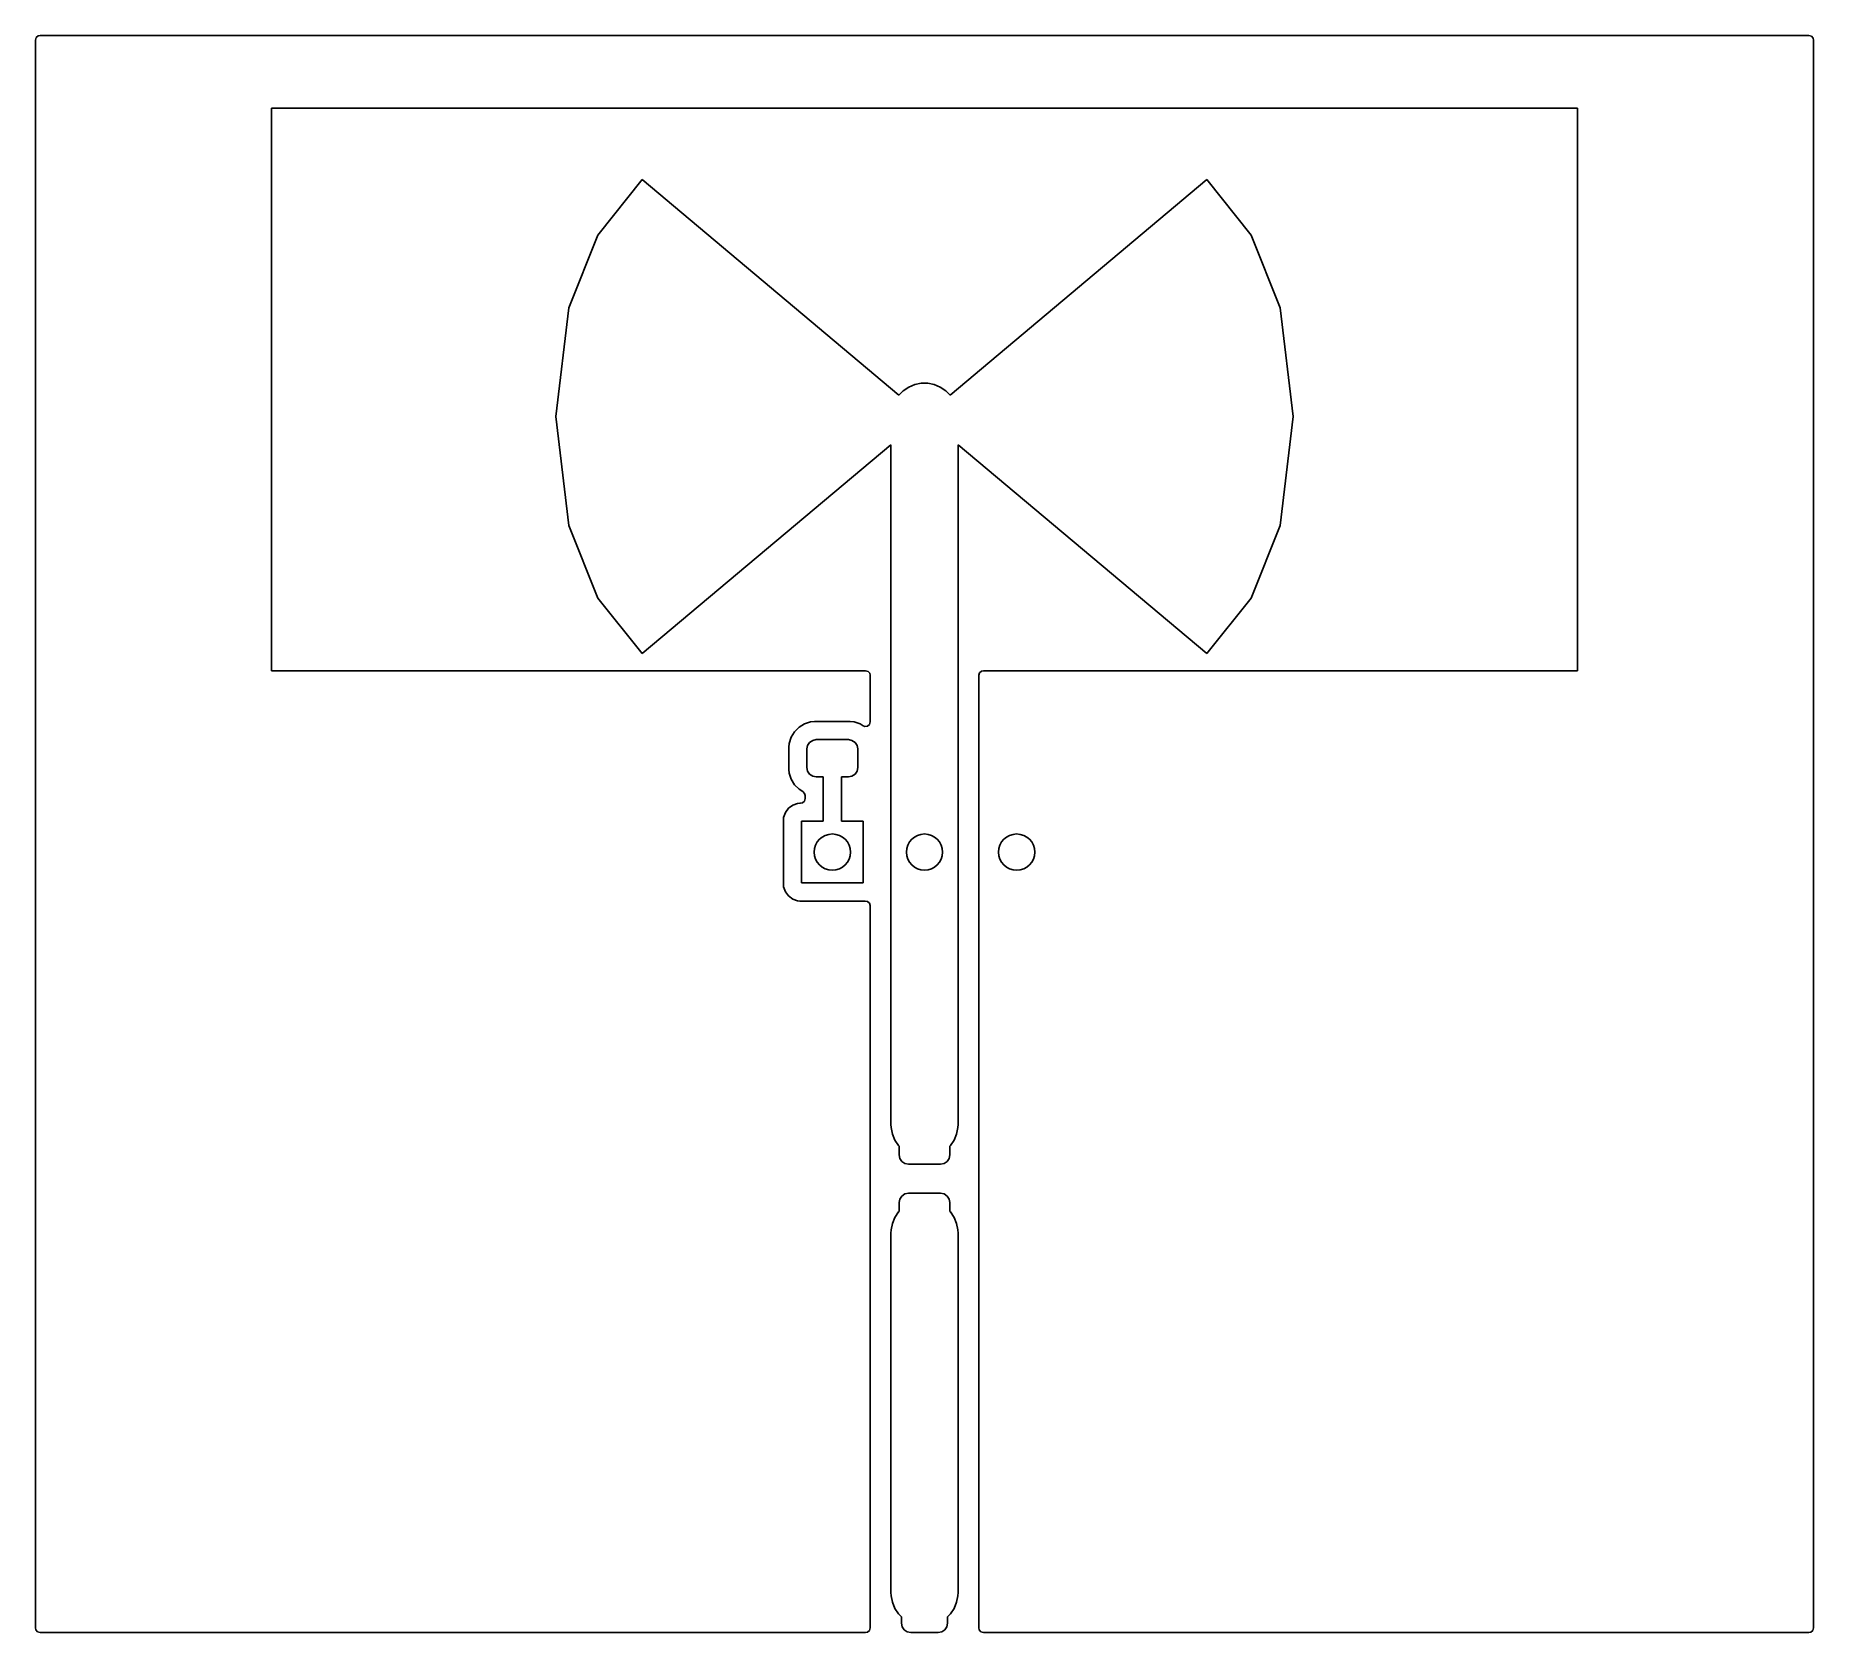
# Model space of a CAD drawing. Header units: millimetres. Extents: x 5.5 to 54.5, y -49.5 to -5.5.
import ezdxf

# ---------------------------------------------------------------- set-up
doc = ezdxf.new("R2010")
doc.units = ezdxf.units.MM
doc.layers.add('F.Cu', color=13, linetype='CONTINUOUS', true_color=0xc83434)

msp = doc.modelspace()

# ---------------------------------------------------------------- linework, layer by layer
at = {"layer": 'F.Cu', "linetype": 'CONTINUOUS'}
for p, q in [((5.5005, -5.6245), (5.520185, -5.557461)), ((5.5005, -49.3755), (5.5005, -5.6245)), ((5.520185, -5.557461), (5.572989, -5.511706)), ((5.572989, -5.511706), (5.6245, -5.5005)), ((5.6245, -5.5005), (54.3755, -5.5005)), ((54.3755, -5.5005), (54.442539, -5.520185)), ((54.442539, -5.520185), (54.488294, -5.572989)), ((54.488294, -5.572989), (54.4995, -5.6245)), ((54.4995, -5.6245), (54.4995, -49.3755)), ((48, -7.5), (12, -7.5)), ((12, -7.5), (12, -23)), ((48, -23), (48, -7.5)), ((21, -11), (22.217, -9.469)), ((22.217, -9.469), (29.292141, -15.406009)), ((30.707858, -15.406009), (37.783, -9.469)), ((37.783, -9.469), (39, -11)), ((20.2, -13), (21, -11)), ((39, -11), (39.8, -13)), ((19.84, -16), (20.2, -13)), ((39.8, -13), (40.16, -16)), ((29.413186, -15.284965), (29.563958, -15.184223)), ((29.563958, -15.184223), (29.731487, -15.11483)), ((29.731487, -15.11483), (29.909334, -15.079454)), ((29.909334, -15.079454), (30.090666, -15.079454)), ((30.090666, -15.079454), (30.268513, -15.11483)), ((30.268513, -15.11483), (30.436042, -15.184223)), ((30.436042, -15.184223), (30.586814, -15.284965)), ((29.292141, -15.406009), (29.413186, -15.284965)), ((30.586814, -15.284965), (30.707858, -15.406009)), ((20.2, -19), (19.84, -16)), ((40.16, -16), (39.8, -19)), ((29.075, -16.776201), (22.217, -22.531)), ((29.075, -28), (29.075, -16.776201)), ((37.783, -22.531), (30.925, -16.776201)), ((30.925, -16.776201), (30.925, -28)), ((21, -21), (20.2, -19)), ((39.8, -19), (39, -21)), ((22.217, -22.531), (21, -21)), ((39, -21), (37.783, -22.531)), ((12, -23), (28.376, -23)), ((28.376, -23), (28.443039, -23.019685)), ((28.443039, -23.019685), (28.488794, -23.072489)), ((31.519685, -23.056961), (31.572489, -23.011206)), ((31.572489, -23.011206), (31.624, -23)), ((31.624, -23), (48, -23)), ((28.488794, -23.072489), (28.5, -23.124)), ((28.5, -23.124), (28.5, -24.41272)), ((31.5, -23.124), (31.519685, -23.056961)), ((31.5, -49.3755), (31.5, -23.124)), ((26.694247, -24.465736), (26.543694, -24.558599)), ((26.694258, -24.465731), (26.694247, -24.465736)), ((26.862178, -24.410088), (26.694258, -24.465731)), ((26.965812, -24.3995), (26.862178, -24.410088)), ((26.96582, -24.3995), (26.965812, -24.3995)), ((27.95418, -24.3995), (26.96582, -24.3995)), ((27.954187, -24.3995), (27.95418, -24.3995)), ((28.057821, -24.410088), (27.954187, -24.3995)), ((28.225741, -24.465731), (28.057821, -24.410088)), ((28.225746, -24.465733), (28.225741, -24.465731)), ((28.310903, -24.518259), (28.225746, -24.465733)), ((28.480315, -24.479759), (28.427511, -24.525514)), ((28.5, -24.41272), (28.480315, -24.479759)), ((26.325731, -24.834258), (26.270088, -25.002178)), ((26.325736, -24.834247), (26.325731, -24.834258)), ((26.418599, -24.683694), (26.325736, -24.834247)), ((26.418602, -24.68369), (26.418599, -24.683694)), ((26.54369, -24.558602), (26.418602, -24.68369)), ((26.543694, -24.558599), (26.54369, -24.558602)), ((26.779506, -25.058187), (26.835054, -24.975054)), ((26.835054, -24.975054), (26.918187, -24.919506)), ((26.918187, -24.919506), (27.01625, -24.9)), ((27.01625, -24.9), (27.90375, -24.9)), ((27.90375, -24.9), (28.001813, -24.919506)), ((28.001813, -24.919506), (28.084946, -24.975054)), ((28.084946, -24.975054), (28.140494, -25.058187)), ((28.358353, -24.535458), (28.310903, -24.518259)), ((28.427511, -24.525514), (28.358353, -24.535458)), ((26.270088, -25.002178), (26.2595, -25.105812)), ((26.2595, -25.105812), (26.2595, -25.719187)), ((26.76, -25.15625), (26.779506, -25.058187)), ((26.76, -25.66875), (26.76, -25.15625)), ((28.140494, -25.058187), (28.16, -25.15625)), ((28.16, -25.15625), (28.16, -25.66875)), ((26.2595, -25.719187), (26.270088, -25.822821)), ((26.270088, -25.822821), (26.325731, -25.990741)), ((26.779506, -25.766813), (26.76, -25.66875)), ((26.835054, -25.849946), (26.779506, -25.766813)), ((26.918187, -25.905494), (26.835054, -25.849946)), ((27.01625, -25.925), (26.918187, -25.905494)), ((27.21, -25.925), (27.01625, -25.925)), ((27.21, -27.15), (27.21, -25.925)), ((27.90375, -25.925), (27.71, -25.925)), ((27.71, -25.925), (27.71, -27.15)), ((28.001813, -25.905494), (27.90375, -25.925)), ((28.084946, -25.849946), (28.001813, -25.905494)), ((28.140494, -25.766813), (28.084946, -25.849946)), ((28.16, -25.66875), (28.140494, -25.766813)), ((26.325731, -25.990741), (26.325736, -25.990752)), ((26.325736, -25.990752), (26.418599, -26.141305)), ((26.418599, -26.141305), (26.418602, -26.141309)), ((26.418602, -26.141309), (26.543691, -26.266398)), ((26.543691, -26.266398), (26.650598, -26.332339)), ((26.650598, -26.332339), (26.697322, -26.384286)), ((26.697322, -26.384286), (26.7095, -26.437877)), ((26.7095, -26.437877), (26.7095, -26.5255)), ((26.166202, -26.907671), (26.115908, -27.042517)), ((26.166206, -26.907664), (26.166202, -26.907671)), ((26.252452, -26.792455), (26.166206, -26.907664)), ((26.252455, -26.792452), (26.252452, -26.792455)), ((26.367664, -26.706206), (26.252455, -26.792452)), ((26.367671, -26.706202), (26.367664, -26.706206)), ((26.502516, -26.655908), (26.367671, -26.706202)), ((26.562123, -26.649501), (26.502516, -26.655908)), ((26.562132, -26.6495), (26.562123, -26.649501)), ((26.585505, -26.6495), (26.562132, -26.6495)), ((26.637011, -26.638294), (26.585505, -26.6495)), ((26.689815, -26.592539), (26.637011, -26.638294)), ((26.7095, -26.5255), (26.689815, -26.592539)), ((26.109501, -27.102116), (26.1095, -27.102135)), ((26.1095, -27.102135), (26.1095, -28.89787)), ((26.115908, -27.042517), (26.109501, -27.102116)), ((26.61, -28.85), (26.61, -27.15)), ((26.61, -27.15), (27.21, -27.15)), ((27.71, -27.15), (28.31, -27.15)), ((28.31, -27.15), (28.31, -28.85)), ((29.075, -35.5), (29.075, -28)), ((30.925, -28), (30.925, -35.5)), ((26.1095, -28.89787), (26.109501, -28.897876)), ((26.109501, -28.897876), (26.115908, -28.957483)), ((28.31, -28.85), (26.61, -28.85)), ((26.115908, -28.957483), (26.166202, -29.092328)), ((26.166202, -29.092328), (26.166206, -29.092335)), ((26.166206, -29.092335), (26.252452, -29.207544)), ((26.252452, -29.207544), (26.252455, -29.207547)), ((26.252455, -29.207547), (26.367664, -29.293793)), ((26.367664, -29.293793), (26.367671, -29.293797)), ((26.367671, -29.293797), (26.502517, -29.344091)), ((26.502517, -29.344091), (26.502516, -29.344091)), ((26.502516, -29.344091), (26.509444, -29.344835)), ((26.509444, -29.344835), (26.562127, -29.3505)), ((26.562127, -29.3505), (28.357872, -29.350499)), ((28.357872, -29.350499), (28.362745, -29.349975)), ((28.362745, -29.349975), (28.431505, -29.362381)), ((28.431505, -29.362381), (28.482642, -29.409992)), ((28.482642, -29.409992), (28.5, -29.473265)), ((28.5, -29.473265), (28.5, -49.3755)), ((29.079454, -35.590666), (29.075, -35.5)), ((29.11483, -35.768513), (29.079454, -35.590666)), ((29.184223, -35.936042), (29.11483, -35.768513)), ((30.88517, -35.768513), (30.815777, -35.936042)), ((30.920546, -35.590666), (30.88517, -35.768513)), ((30.925, -35.5), (30.920546, -35.590666)), ((29.284965, -36.086814), (29.184223, -35.936042)), ((29.3, -36.101849), (29.284965, -36.086814)), ((29.3, -36.34375), (29.3, -36.101849)), ((30.715035, -36.086814), (30.7, -36.101849)), ((30.7, -36.101849), (30.7, -36.34375)), ((30.815777, -35.936042), (30.715035, -36.086814)), ((29.319506, -36.441813), (29.3, -36.34375)), ((29.375054, -36.524946), (29.319506, -36.441813)), ((29.458187, -36.580494), (29.375054, -36.524946)), ((29.55625, -36.6), (29.458187, -36.580494)), ((30.44375, -36.6), (29.55625, -36.6)), ((30.541813, -36.580494), (30.44375, -36.6)), ((30.624946, -36.524946), (30.541813, -36.580494)), ((30.680494, -36.441813), (30.624946, -36.524946)), ((30.7, -36.34375), (30.680494, -36.441813)), ((29.3, -37.65625), (29.319506, -37.558187)), ((29.3, -37.898151), (29.3, -37.65625)), ((29.319506, -37.558187), (29.375054, -37.475054)), ((29.375054, -37.475054), (29.458187, -37.419506)), ((29.458187, -37.419506), (29.55625, -37.4)), ((29.55625, -37.4), (30.44375, -37.4)), ((30.44375, -37.4), (30.541813, -37.419506)), ((30.541813, -37.419506), (30.624946, -37.475054)), ((30.624946, -37.475054), (30.680494, -37.558187)), ((30.680494, -37.558187), (30.7, -37.65625)), ((30.7, -37.65625), (30.7, -37.898151)), ((29.11483, -38.231487), (29.184223, -38.063958)), ((29.184223, -38.063958), (29.284965, -37.913186)), ((29.284965, -37.913186), (29.3, -37.898151)), ((30.7, -37.898151), (30.715035, -37.913186)), ((30.715035, -37.913186), (30.815777, -38.063958)), ((30.815777, -38.063958), (30.88517, -38.231487)), ((29.075, -38.5), (29.079454, -38.409334)), ((29.075, -48.4), (29.075, -38.5)), ((29.079454, -38.409334), (29.11483, -38.231487)), ((30.88517, -38.231487), (30.920546, -38.409334)), ((30.920546, -38.409334), (30.925, -38.5)), ((30.925, -38.5), (30.925, -48.4)), ((29.079454, -48.490666), (29.075, -48.4)), ((29.11483, -48.668513), (29.079454, -48.490666)), ((30.920546, -48.490666), (30.88517, -48.668513)), ((30.925, -48.4), (30.920546, -48.490666)), ((29.184223, -48.836042), (29.11483, -48.668513)), ((29.284965, -48.986814), (29.184223, -48.836042)), ((29.365, -49.066849), (29.284965, -48.986814)), ((30.715035, -48.986814), (30.635, -49.066849)), ((30.815777, -48.836042), (30.715035, -48.986814)), ((30.88517, -48.668513), (30.815777, -48.836042)), ((5.511706, -49.427011), (5.5005, -49.3755)), ((5.557461, -49.479815), (5.511706, -49.427011)), ((5.6245, -49.4995), (5.557461, -49.479815)), ((28.427511, -49.488294), (28.376, -49.4995)), ((28.480315, -49.442539), (28.427511, -49.488294)), ((28.5, -49.3755), (28.480315, -49.442539)), ((29.365, -49.246), (29.365, -49.066849)), ((29.384335, -49.343202), (29.365, -49.246)), ((29.439395, -49.425605), (29.384335, -49.343202)), ((29.521798, -49.480665), (29.439395, -49.425605)), ((29.619, -49.5), (29.521798, -49.480665)), ((30.478202, -49.480665), (30.381, -49.5)), ((30.560605, -49.425605), (30.478202, -49.480665)), ((30.615665, -49.343202), (30.560605, -49.425605)), ((30.635, -49.246), (30.615665, -49.343202)), ((30.635, -49.066849), (30.635, -49.246)), ((31.511206, -49.427011), (31.5, -49.3755)), ((31.556961, -49.479815), (31.511206, -49.427011)), ((31.624, -49.4995), (31.556961, -49.479815)), ((54.427011, -49.488294), (54.3755, -49.4995)), ((54.479815, -49.442539), (54.427011, -49.488294)), ((54.4995, -49.3755), (54.479815, -49.442539)), ((26.767486, -49.4995), (5.6245, -49.4995)), ((26.77, -49.5), (26.767486, -49.4995)), ((27.58, -49.5), (26.77, -49.5)), ((27.582514, -49.4995), (27.58, -49.5)), ((28.376, -49.4995), (27.582514, -49.4995)), ((30.381, -49.5), (29.619, -49.5)), ((32.417486, -49.4995), (31.624, -49.4995)), ((32.42, -49.5), (32.417486, -49.4995)), ((33.23, -49.5), (32.42, -49.5)), ((33.232514, -49.4995), (33.23, -49.5)), ((54.3755, -49.4995), (33.232514, -49.4995))]:
    msp.add_line(p, q, dxfattribs=at)
at = {"layer": 'F.Cu'}
for centre in [(27.46, -28), (27.46, -28), (30, -28), (30, -28), (32.54, -28), (32.54, -28)]:
    msp.add_circle(centre, 0.5, dxfattribs=at)

doc.saveas('drawing.dxf')
